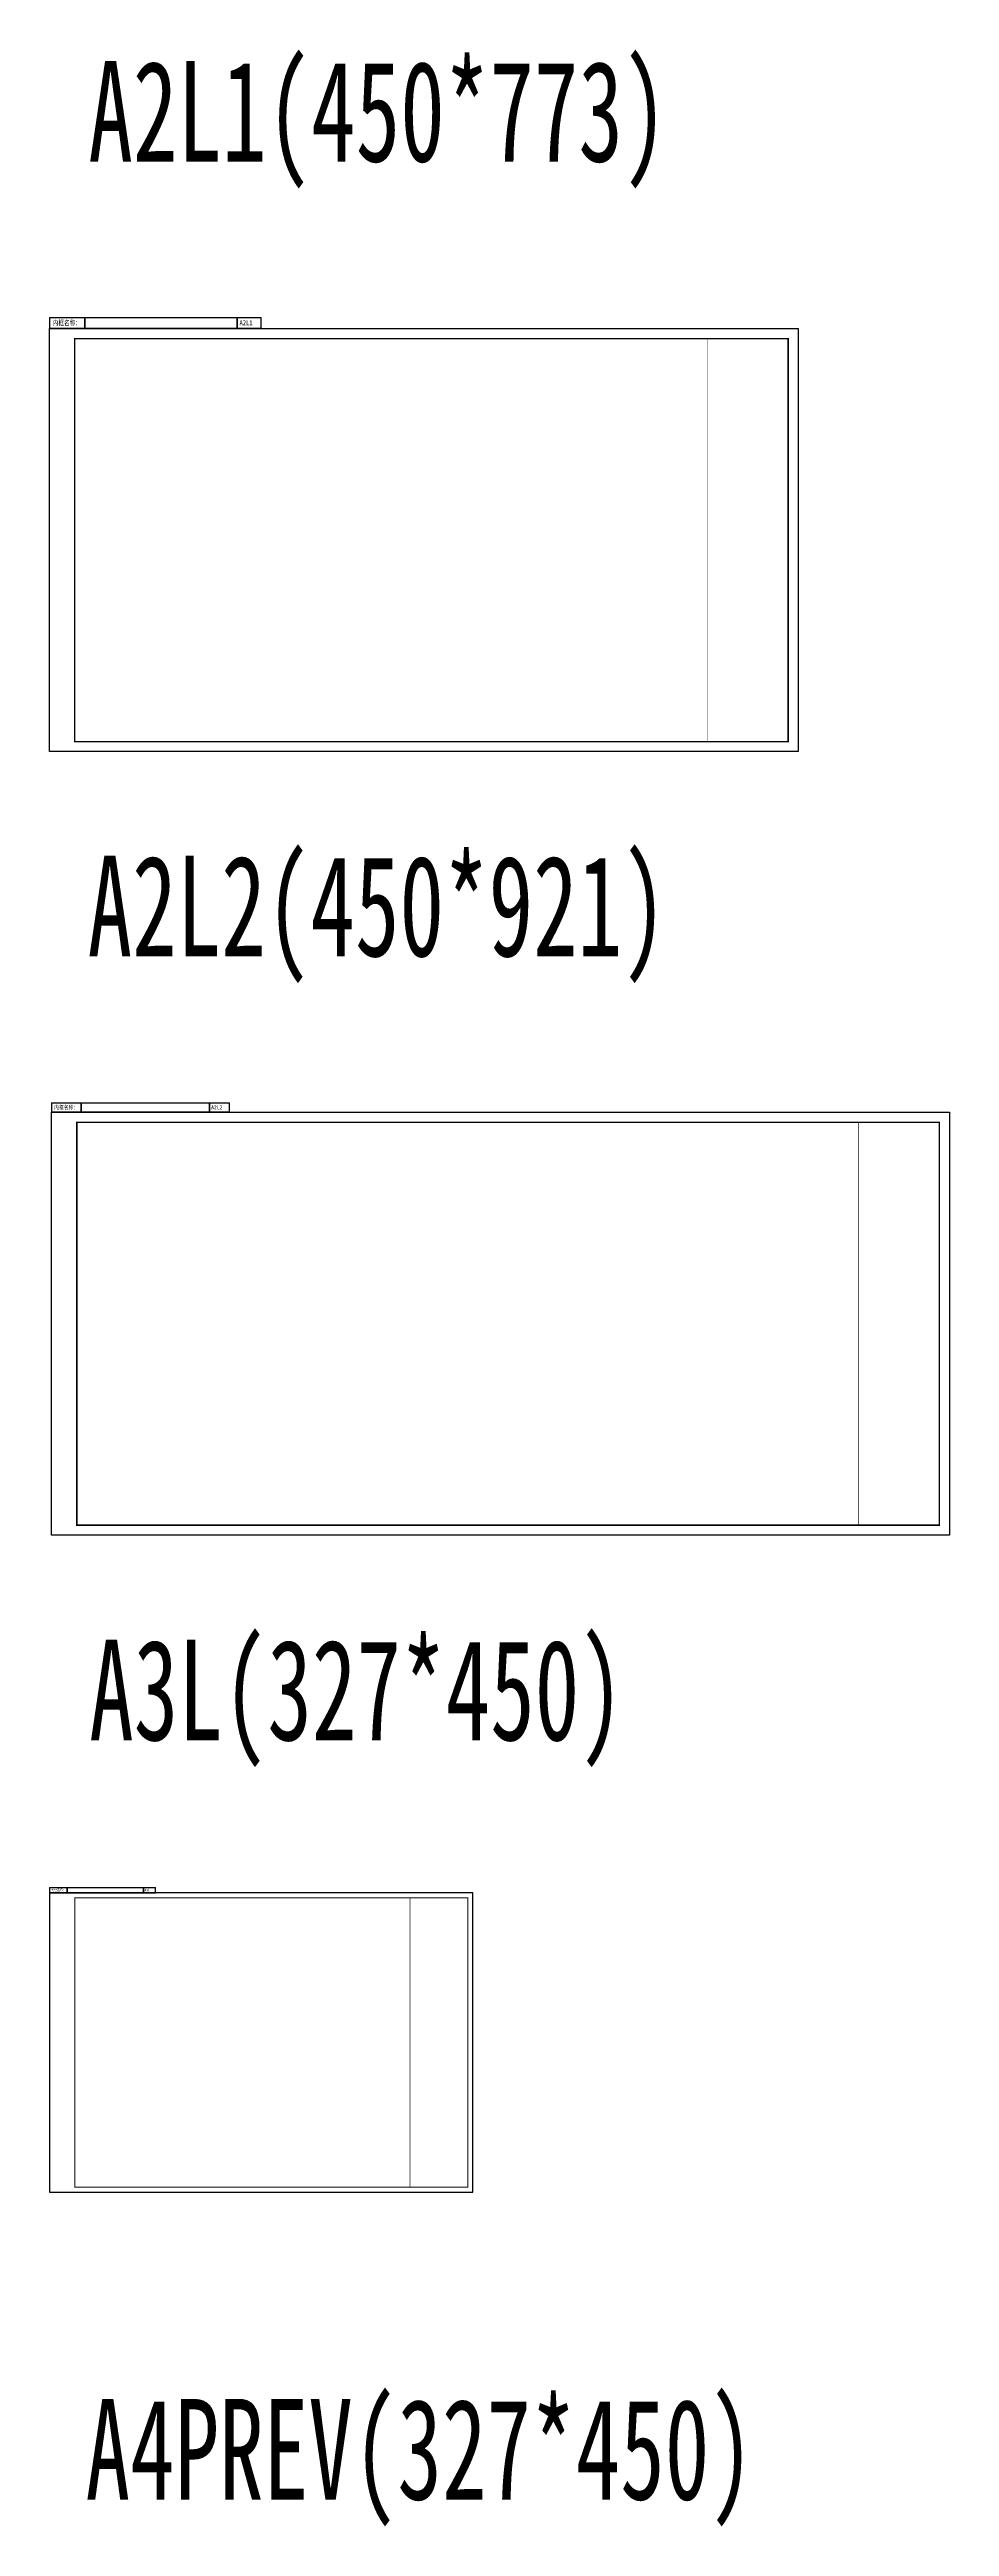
# Model space of a CAD drawing. Extents: x -337 to 273738, y -225 to 2088994.
# Drawn here: x 2459 to 91766, y 792378 to 1038325 of the extents above; entities that cross this region are included whole.
import ezdxf

# ---------------------------------------------------------------- set-up
doc = ezdxf.new("R2010")
doc.units = 0
doc.header["$LTSCALE"] = 1000
doc.layers.get('0').update_dxf_attribs({"linetype": 'CONTINUOUS'})
doc.layers.add('内框', color=8, linetype='CONTINUOUS', plot=False)
doc.styles.add('TH-STYLE1', font='Stfangso_1.ttf', dxfattribs={"width": 0.65})
doc.styles.add('黑体', font='simhei.ttf')

# ---------------------------------------------------------------- blocks, each defined once
blk = doc.blocks.new('THAPE_A2L1_inner')
blk.add_line((73300, 35300), (73300, 38100))
at = {"layer": '内框'}
for p, q in [((0, 43100), (0, 42000)), ((0, 43100), (21000, 43100)), ((0, 42000), (3500, 42000)), ((2000, 42000), (0, 42000)), ((6000, 42000), (2000, 42000)), ((3500, 42000), (3500, 43100)), ((3500, 43100), (3500, 42000)), ((3500, 42000), (18633, 42000)), ((14000, 42000), (6000, 42000)), ((21000, 42000), (14000, 42000)), ((18633, 42000), (18631, 43100)), ((18631, 43100), (18633, 42000)), ((18633, 42000), (21000, 42000)), ((21000, 42000), (21000, 43100))]:
    blk.add_line(p, q, dxfattribs=at)
blk.add_lwpolyline([(0, 0), (0, 42000), (74300, 42000), (74300, 0)], close=True, dxfattribs=at)
at = {"layer": '内框', "const_width": 140}
blk.add_lwpolyline([(2500, 41000), (2500, 1000), (73300, 1000), (73300, 41000)], close=True, dxfattribs=at)
at = {"layer": '内框', "const_width": 50}
blk.add_lwpolyline([(65300, 41000), (65300, 1000)], dxfattribs=at)
at = {"layer": '内框', "style": '黑体', "width": 0.8}
for s, p in [('内框名称：', (316, 42332)), ('A2L1', (18850, 42331))]:
    blk.add_text(s, height=500, dxfattribs=at).set_placement(p)
blk.add_attdef('内框名称', (3680, 42331), '', height=500, dxfattribs=at)
blk = doc.blocks.new('THAPE_A2L2_inner')
blk.add_line((88100, 35300), (88100, 38100))
at = {"layer": '内框'}
for p, q in [((0, 42924), (0, 42000)), ((0, 42924), (17640, 42924)), ((0, 42000), (2940, 42000)), ((1680, 42000), (0, 42000)), ((5040, 42000), (1680, 42000)), ((2940, 42000), (2940, 42924)), ((2940, 42924), (2940, 42000)), ((2940, 42000), (15652, 42000)), ((11760, 42000), (5040, 42000)), ((17640, 42000), (11760, 42000)), ((15652, 42000), (15650, 42924)), ((15650, 42924), (15652, 42000)), ((15652, 42000), (17640, 42000)), ((17640, 42000), (17640, 42924))]:
    blk.add_line(p, q, dxfattribs=at)
blk.add_lwpolyline([(0, 0), (0, 42000), (89100, 42000), (89100, 0)], close=True, dxfattribs=at)
at = {"layer": '内框', "const_width": 140}
blk.add_lwpolyline([(2500, 41000), (2500, 1000), (88100, 1000), (88100, 41000)], close=True, dxfattribs=at)
at = {"layer": '内框', "const_width": 50}
blk.add_lwpolyline([(80100, 41000), (80100, 1000)], dxfattribs=at)
at = {"layer": '内框', "style": '黑体', "width": 0.8}
for s, p in [('内框名称：', (266, 42279)), ('A2L2', (15834, 42278))]:
    blk.add_text(s, height=420, dxfattribs=at).set_placement(p)
blk.add_attdef('内框名称', (3092, 42278), '', height=420, dxfattribs=at)
blk = doc.blocks.new('THAPE_A3L_inner')
at = {"layer": '内框'}
for p, q in [((0, 30250), (0, 29700)), ((0, 30250), (10500, 30250)), ((0, 29700), (1750, 29700)), ((1000, 29700), (0, 29700)), ((3000, 29700), (1000, 29700)), ((1750, 29700), (1750, 30250)), ((1750, 30250), (1750, 29700)), ((1750, 29700), (9317, 29700)), ((7000, 29700), (3000, 29700)), ((10500, 29700), (7000, 29700)), ((9317, 29700), (9316, 30250)), ((9316, 30250), (9317, 29700)), ((9317, 29700), (10500, 29700)), ((10500, 29700), (10500, 30250))]:
    blk.add_line(p, q, dxfattribs=at)
blk.add_lwpolyline([(0, 0), (42000, 0), (42000, 29700), (0, 29700)], close=True, dxfattribs=at)
at = {"layer": '内框', "const_width": 100}
blk.add_lwpolyline([(2500, 500), (41500, 500), (41500, 29200), (2500, 29200)], close=True, dxfattribs=at)
at = {"layer": '内框', "const_width": 50}
blk.add_lwpolyline([(35760, 29200), (35760, 500)], dxfattribs=at)
at = {"layer": '内框', "style": '黑体', "width": 0.8}
for s, p in [('内框名称：', (158, 29866)), ('A3L', (9425, 29866))]:
    blk.add_text(s, height=250, dxfattribs=at).set_placement(p)
blk.add_attdef('内框名称', (1840, 29865), '', height=250, dxfattribs=at)

msp = doc.modelspace()

# ---------------------------------------------------------------- block references
at = {"layer": '内框'}
for name, p in [('THAPE_A2L1_inner', (2459, 968610)), ('THAPE_A2L2_inner', (2666, 890800)), ('THAPE_A3L_inner', (2467, 825583))]:
    msp.add_blockref(name, p, dxfattribs=at)

# ---------------------------------------------------------------- texts
at = {"layer": '内框', "style": 'TH-STYLE1', "width": 0.65}
for s, p in [('A2L1(450*773)', (6307, 1027196)), ('A2L2(450*921)', (6234, 948288)), ('A3L(327*450)', (6391, 870440)), ('A4PREV(327*450)', (6030, 795045))]:
    msp.add_text(s, height=10000, dxfattribs=at).set_placement(p)

doc.saveas('drawing.dxf')
